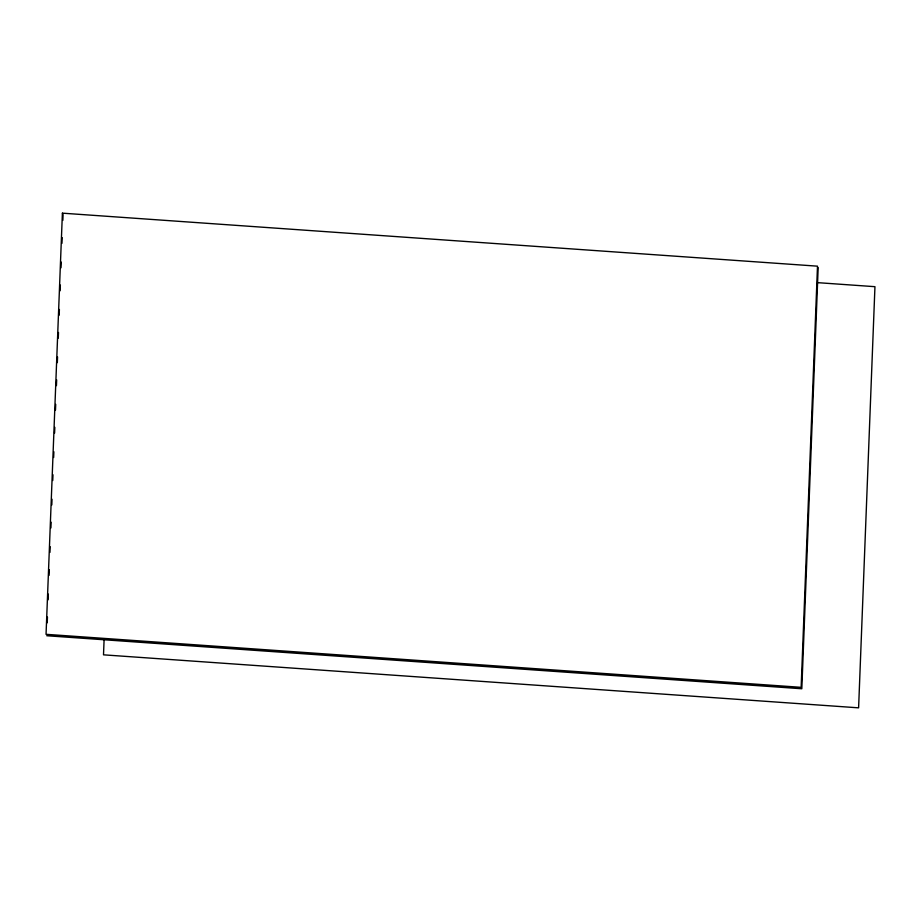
<?xml version="1.0" encoding="UTF-8"?>
<svg xmlns="http://www.w3.org/2000/svg" width="921" height="921" viewBox="0 0 921 921"><rect width="100%" height="100%" fill="white"/><g stroke="black" fill="none" stroke-linecap="round" stroke-linejoin="round"><path stroke-width="1.38" d="M47.224 622.815L47.455 617.058M48.122 599.813L48.341 594.068M49.066 575.383L49.297 569.627M49.964 552.381L50.183 546.637M50.908 527.94L51.139 522.195M51.806 504.95L52.025 499.194M52.75 480.509L52.981 474.764M53.648 457.518L53.867 451.762M54.592 433.077L54.823 427.332M55.49 410.075L55.709 404.331M56.434 385.646L56.665 379.901M57.332 362.644L57.551 356.899M58.276 338.214L58.507 332.458M59.174 315.212L59.393 309.468M60.118 290.783L60.349 285.026M61.016 267.781L61.235 262.036M61.96 243.34L62.191 237.595M62.858 220.349L63.077 214.593M104.119 639.013L103.509 654.831L858.602 707.835L874.95 286.684L817.641 282.655M818.17 267.608L801.823 688.758L46.729 635.743M62.398 213.165L46.05 634.316L801.143 687.331L817.491 266.169L62.398 213.165"/></g></svg>
